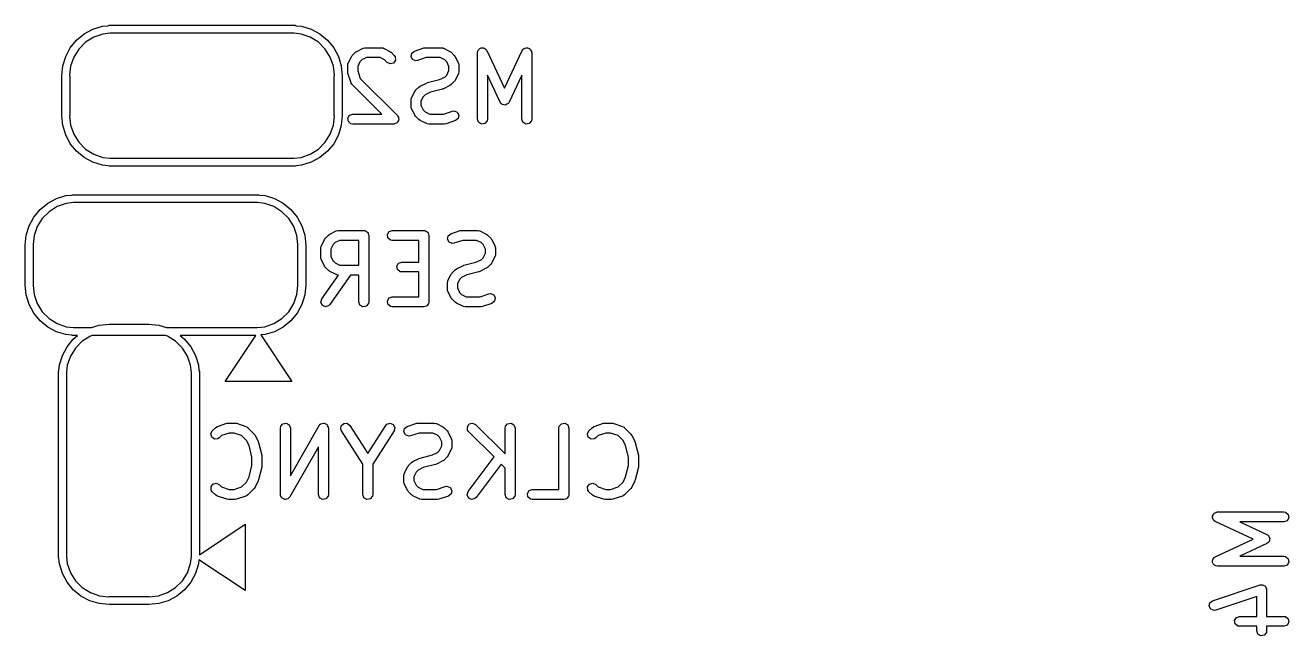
# Model space of a CAD drawing. Extents: x 100.2 to 143.8, y -105 to -53.7.
# Drawn here: x 124.74 to 143.75, y -87.73 to -78.54 of the extents above; entities that cross this region are included whole.
import ezdxf

# ---------------------------------------------------------------- set-up
doc = ezdxf.new("R2010")
doc.units = 0
doc.layers.add('BLACK', color=7, linetype='CONTINUOUS')

msp = doc.modelspace()

# ---------------------------------------------------------------- linework, layer by layer
at = {"layer": 'BLACK', "linetype": 'CONTINUOUS'}
for p, q in [((125.513, -78.7626), (125.628, -78.6681)), ((125.628, -78.6681), (125.759, -78.5979)), ((125.759, -78.5979), (125.902, -78.5546)), ((125.907, -78.6721), (125.771, -78.7197)), ((125.902, -78.5546), (125.984, -78.5465)), ((126.014, -78.66), (125.907, -78.6721)), ((125.984, -78.5465), (126, -78.54)), ((126, -78.54), (128.8, -78.54)), ((128.786, -78.66), (126.014, -78.66)), ((128.893, -78.6721), (128.786, -78.66)), ((128.8, -78.54), (128.816, -78.5465)), ((128.816, -78.5465), (128.898, -78.5546)), ((129.029, -78.7197), (128.893, -78.6721)), ((128.898, -78.5546), (129.041, -78.5979)), ((129.041, -78.5979), (129.172, -78.6681)), ((129.172, -78.6681), (129.287, -78.7626)), ((125.348, -79.0092), (125.418, -78.8778)), ((125.418, -78.8778), (125.513, -78.7626)), ((125.648, -78.7965), (125.546, -78.8984)), ((125.771, -78.7197), (125.648, -78.7965)), ((129.152, -78.7965), (129.029, -78.7197)), ((129.254, -78.8984), (129.152, -78.7965)), ((129.287, -78.7626), (129.382, -78.8778)), ((129.382, -78.8778), (129.452, -79.0092)), ((129.728, -78.9329), (129.824, -78.8853)), ((129.824, -78.8853), (129.849, -78.8779)), ((129.849, -78.8779), (129.853, -78.8789)), ((129.853, -78.8789), (129.857, -78.8774)), ((129.857, -78.8774), (130.095, -78.8774)), ((130.095, -78.8774), (130.121, -78.8819)), ((130.121, -78.8819), (130.124, -78.8848)), ((130.124, -78.8848), (130.129, -78.8853)), ((130.129, -78.8853), (130.224, -78.9329)), ((130.595, -78.9288), (130.738, -78.8812)), ((130.738, -78.8812), (130.76, -78.8779)), ((130.76, -78.8779), (130.762, -78.8774)), ((130.762, -78.8774), (131, -78.8774)), ((131, -78.8774), (131.026, -78.8819)), ((131.026, -78.8819), (131.029, -78.8848)), ((131.029, -78.8848), (131.034, -78.8853)), ((131.034, -78.8853), (131.129, -78.9329)), ((131.571, -78.9), (131.582, -78.8874)), ((131.582, -78.8874), (131.591, -78.8857)), ((131.591, -78.8857), (131.6, -78.8799)), ((131.6, -78.8799), (131.616, -78.8814)), ((131.616, -78.8814), (131.632, -78.8785)), ((131.632, -78.8785), (131.641, -78.8835)), ((131.641, -78.8835), (131.651, -78.8844)), ((131.651, -78.8844), (131.662, -78.896)), ((132.233, -78.8993), (132.242, -78.8951)), ((132.242, -78.8951), (132.248, -78.8874)), ((132.248, -78.8874), (132.264, -78.8846)), ((132.264, -78.8846), (132.279, -78.8777)), ((132.279, -78.8777), (132.289, -78.8803)), ((132.289, -78.8803), (132.299, -78.8785)), ((132.299, -78.8785), (132.313, -78.8867)), ((132.313, -78.8867), (132.329, -78.891)), ((132.329, -78.891), (132.334, -78.8992)), ((125.305, -79.1517), (125.348, -79.0092)), ((125.47, -79.0206), (125.422, -79.1567)), ((125.546, -78.8984), (125.47, -79.0206)), ((129.33, -79.0206), (129.254, -78.8984)), ((129.378, -79.1567), (129.33, -79.0206)), ((129.452, -79.0092), (129.495, -79.1517)), ((129.6, -79.1093), (129.647, -79.0141)), ((129.647, -79.0141), (129.661, -78.9961)), ((129.661, -78.9946), (129.709, -78.947)), ((129.661, -78.9961), (129.661, -78.9946)), ((129.709, -78.947), (129.727, -78.9341)), ((129.727, -78.9341), (129.728, -78.9329)), ((129.806, -79.0616), (129.776, -79.092)), ((129.875, -79.0274), (129.806, -79.0616)), ((130.078, -79.0274), (129.875, -79.0274)), ((130.146, -79.0616), (130.078, -79.0274)), ((130.185, -79.1007), (130.146, -79.0616)), ((130.224, -78.9329), (130.242, -78.9463)), ((130.242, -78.9463), (130.244, -78.947)), ((130.244, -78.947), (130.291, -78.9946)), ((130.311, -79.067), (130.281, -79.1091)), ((130.291, -78.9946), (130.306, -79.0159)), ((130.306, -79.0159), (130.311, -79.067)), ((130.545, -79.011), (130.555, -78.9607)), ((130.569, -79.0561), (130.545, -79.011)), ((130.555, -78.9607), (130.595, -78.9288)), ((130.617, -79.075), (130.569, -79.0561)), ((130.643, -79.0712), (130.617, -79.075)), ((130.774, -79.0274), (130.643, -79.0712)), ((130.982, -79.0274), (130.774, -79.0274)), ((131.051, -79.0616), (130.982, -79.0274)), ((131.081, -79.092), (131.051, -79.0616)), ((131.129, -78.9329), (131.147, -78.9463)), ((131.147, -78.9463), (131.148, -78.947)), ((131.148, -78.947), (131.196, -78.9946)), ((131.196, -78.9946), (131.209, -79.013)), ((131.209, -79.013), (131.21, -79.0141)), ((131.21, -79.0141), (131.258, -79.1093)), ((131.544, -78.9524), (131.549, -78.9267)), ((131.544, -79.9524), (131.544, -78.9524)), ((131.549, -78.9267), (131.555, -78.9191)), ((131.555, -78.9191), (131.558, -78.9094)), ((131.558, -78.9094), (131.571, -78.9)), ((131.662, -78.896), (131.677, -78.9042)), ((131.677, -78.9042), (131.68, -78.9136)), ((131.68, -78.9136), (131.687, -78.9207)), ((131.687, -78.9207), (131.952, -79.4893)), ((131.952, -79.4893), (132.218, -78.9207)), ((132.218, -78.9207), (132.233, -78.8993)), ((132.334, -78.8992), (132.343, -78.9042)), ((132.343, -78.9042), (132.349, -78.9196)), ((132.349, -78.9196), (132.358, -78.933)), ((132.358, -78.933), (132.357, -78.943)), ((132.357, -78.943), (132.361, -78.9524)), ((132.361, -78.9524), (132.361, -79.9524)), ((125.29, -79.3), (125.305, -79.1517)), ((125.422, -79.1567), (125.407, -79.2923)), ((129.393, -79.2923), (129.378, -79.1567)), ((129.495, -79.1517), (129.51, -79.3)), ((129.592, -79.1429), (129.596, -79.1172)), ((129.592, -79.2381), (129.592, -79.1429)), ((129.592, -79.2396), (129.592, -79.2381)), ((129.596, -79.2618), (129.592, -79.2396)), ((129.596, -79.1172), (129.599, -79.1138)), ((129.643, -79.4047), (129.596, -79.2618)), ((129.599, -79.1138), (129.6, -79.1093)), ((129.776, -79.092), (129.742, -79.1606)), ((129.742, -79.1606), (129.742, -79.2259)), ((129.742, -79.2259), (129.78, -79.3404)), ((130.232, -79.1223), (130.185, -79.1007)), ((130.281, -79.1091), (130.232, -79.1223)), ((131.115, -79.1606), (131.081, -79.092)), ((131.081, -79.2889), (131.115, -79.2204)), ((131.115, -79.2204), (131.115, -79.1606)), ((131.258, -79.2716), (131.21, -79.3669)), ((131.258, -79.1093), (131.265, -79.1343)), ((131.261, -79.2637), (131.258, -79.2672)), ((131.258, -79.2672), (131.258, -79.2716)), ((131.265, -79.2381), (131.261, -79.2637)), ((131.265, -79.1343), (131.264, -79.1386)), ((131.264, -79.1386), (131.265, -79.1429)), ((131.265, -79.1429), (131.265, -79.2381)), ((125.29, -79.9), (125.29, -79.3)), ((125.407, -79.2923), (125.41, -79.3)), ((125.41, -79.3), (125.41, -79.9)), ((129.39, -79.3), (129.393, -79.2923)), ((129.39, -79.9), (129.39, -79.3)), ((129.51, -79.3), (129.51, -79.9)), ((129.646, -79.4082), (129.643, -79.4047)), ((129.646, -79.4126), (129.646, -79.4082)), ((129.661, -79.434), (129.646, -79.4126)), ((130.105, -79.8774), (129.661, -79.434)), ((129.78, -79.3404), (130.339, -79.8993)), ((130.661, -79.4708), (130.68, -79.4579)), ((130.68, -79.4579), (130.681, -79.4567)), ((130.681, -79.4567), (130.776, -79.4091)), ((130.776, -79.4091), (130.788, -79.4054)), ((130.788, -79.4054), (130.791, -79.4034)), ((130.791, -79.4034), (130.974, -79.3578)), ((130.974, -79.3578), (131.051, -79.3193)), ((131.129, -79.448), (131.034, -79.4957)), ((131.051, -79.3193), (131.081, -79.2889)), ((131.13, -79.4468), (131.129, -79.448)), ((131.148, -79.434), (131.13, -79.4468)), ((131.196, -79.3864), (131.148, -79.434)), ((131.197, -79.3849), (131.196, -79.3864)), ((131.21, -79.3669), (131.197, -79.3849)), ((131.884, -79.6984), (131.694, -79.2904)), ((131.694, -79.2904), (131.694, -79.9524)), ((132.211, -79.2904), (132.02, -79.6984)), ((132.211, -79.9524), (132.211, -79.2904)), ((130.544, -79.6667), (130.549, -79.641)), ((130.549, -79.641), (130.551, -79.6376)), ((130.551, -79.6376), (130.552, -79.6331)), ((130.552, -79.6331), (130.6, -79.5379)), ((130.6, -79.5379), (130.613, -79.5199)), ((130.613, -79.5199), (130.614, -79.5184)), ((130.614, -79.5184), (130.661, -79.4708)), ((130.728, -79.6159), (130.694, -79.6844)), ((130.759, -79.5854), (130.728, -79.6159)), ((130.836, -79.547), (130.759, -79.5854)), ((131.018, -79.5013), (130.836, -79.547)), ((131.021, -79.4993), (131.018, -79.5013)), ((131.034, -79.4957), (131.021, -79.4993)), ((130.544, -79.7619), (130.544, -79.6667)), ((130.546, -79.7661), (130.544, -79.7619)), ((130.545, -79.7705), (130.546, -79.7661)), ((130.552, -79.7954), (130.545, -79.7705)), ((130.6, -79.8907), (130.552, -79.7954)), ((130.694, -79.6844), (130.694, -79.7442)), ((130.694, -79.7442), (130.728, -79.8127)), ((130.728, -79.8127), (130.759, -79.8431)), ((130.759, -79.8431), (130.827, -79.8774)), ((131.035, -79.8774), (131.167, -79.8336)), ((131.167, -79.8336), (131.193, -79.8298)), ((131.193, -79.8298), (131.24, -79.8486)), ((131.898, -79.7121), (131.884, -79.6984)), ((131.909, -79.7281), (131.898, -79.7121)), ((131.916, -79.7298), (131.909, -79.7281)), ((131.921, -79.7346), (131.916, -79.7298)), ((131.94, -79.7363), (131.921, -79.7346)), ((131.959, -79.7414), (131.94, -79.7363)), ((131.965, -79.7385), (131.959, -79.7414)), ((131.972, -79.7391), (131.965, -79.7385)), ((131.988, -79.7279), (131.972, -79.7391)), ((132.005, -79.7197), (131.988, -79.7279)), ((132.011, -79.7116), (132.005, -79.7197)), ((132.014, -79.7097), (132.011, -79.7116)), ((132.015, -79.7065), (132.014, -79.7097)), ((132.02, -79.6984), (132.015, -79.7065)), ((125.305, -80.0483), (125.29, -79.9)), ((125.408, -79.9057), (125.407, -79.9077)), ((125.407, -79.9077), (125.422, -80.0433)), ((125.41, -79.9), (125.408, -79.9057)), ((129.378, -80.0433), (129.393, -79.9077)), ((129.392, -79.9057), (129.39, -79.9)), ((129.393, -79.9077), (129.392, -79.9057)), ((129.51, -79.9), (129.495, -80.0483)), ((129.593, -79.9394), (129.618, -79.8949)), ((129.602, -79.9899), (129.593, -79.9394)), ((129.641, -80.0229), (129.602, -79.9899)), ((129.618, -79.8949), (129.667, -79.8774)), ((129.667, -80.0274), (129.641, -80.0229)), ((129.667, -79.8774), (130.105, -79.8774)), ((130.286, -80.0274), (129.667, -80.0274)), ((130.307, -80.0197), (130.286, -80.0274)), ((130.329, -80.0138), (130.307, -80.0197)), ((130.331, -80.011), (130.329, -80.0138)), ((130.334, -80.0098), (130.331, -80.011)), ((130.345, -79.9903), (130.334, -80.0098)), ((130.339, -79.8993), (130.348, -79.9128)), ((130.358, -79.9718), (130.345, -79.9903)), ((130.348, -79.9128), (130.351, -79.9149)), ((130.351, -79.9149), (130.351, -79.9169)), ((130.351, -79.9169), (130.354, -79.9207)), ((130.354, -79.9207), (130.356, -79.9432)), ((130.356, -79.9432), (130.36, -79.9654)), ((130.36, -79.9654), (130.358, -79.9684)), ((130.358, -79.9684), (130.358, -79.9718)), ((130.601, -79.8918), (130.6, -79.8907)), ((130.614, -79.9102), (130.601, -79.8918)), ((130.661, -79.9578), (130.614, -79.9102)), ((130.663, -79.9585), (130.661, -79.9578)), ((130.681, -79.9718), (130.663, -79.9585)), ((130.776, -80.0195), (130.681, -79.9718)), ((130.78, -80.02), (130.776, -80.0195)), ((130.784, -80.0229), (130.78, -80.02)), ((130.81, -80.0274), (130.784, -80.0229)), ((131.048, -80.0274), (130.81, -80.0274)), ((130.827, -79.8774), (131.035, -79.8774)), ((131.049, -80.0268), (131.048, -80.0274)), ((131.071, -80.0235), (131.049, -80.0268)), ((131.214, -79.9759), (131.071, -80.0235)), ((131.254, -79.944), (131.214, -79.9759)), ((131.24, -79.8486), (131.265, -79.8938)), ((131.265, -79.8938), (131.254, -79.944)), ((131.562, -80.0006), (131.544, -79.9524)), ((131.606, -80.0262), (131.562, -80.0006)), ((131.657, -80.0173), (131.606, -80.0262)), ((131.69, -79.978), (131.657, -80.0173)), ((131.694, -79.9524), (131.69, -79.978)), ((132.228, -80.0006), (132.211, -79.9524)), ((132.273, -80.0262), (132.228, -80.0006)), ((132.323, -80.0173), (132.273, -80.0262)), ((132.356, -79.978), (132.323, -80.0173)), ((132.361, -79.9524), (132.356, -79.978)), ((125.348, -80.1908), (125.305, -80.0483)), ((125.418, -80.3222), (125.348, -80.1908)), ((125.422, -80.0433), (125.47, -80.1794)), ((125.47, -80.1794), (125.546, -80.3016)), ((129.254, -80.3016), (129.33, -80.1794)), ((129.33, -80.1794), (129.378, -80.0433)), ((129.452, -80.1908), (129.382, -80.3222)), ((129.495, -80.0483), (129.452, -80.1908)), ((125.513, -80.4374), (125.418, -80.3222)), ((125.546, -80.3016), (125.648, -80.4035)), ((125.648, -80.4035), (125.771, -80.4803)), ((129.029, -80.4803), (129.152, -80.4035)), ((129.152, -80.4035), (129.254, -80.3016)), ((129.382, -80.3222), (129.287, -80.4374)), ((125.628, -80.5319), (125.513, -80.4374)), ((125.759, -80.6021), (125.628, -80.5319)), ((125.902, -80.6454), (125.759, -80.6021)), ((125.771, -80.4803), (125.907, -80.5279)), ((125.907, -80.5279), (126.014, -80.54)), ((126.014, -80.54), (128.786, -80.54)), ((128.786, -80.54), (128.893, -80.5279)), ((128.893, -80.5279), (129.029, -80.4803)), ((129.041, -80.6021), (128.898, -80.6454)), ((129.172, -80.5319), (129.041, -80.6021)), ((129.287, -80.4374), (129.172, -80.5319)), ((125.984, -80.6535), (125.902, -80.6454)), ((126, -80.66), (125.984, -80.6535)), ((128.8, -80.66), (126, -80.66)), ((128.816, -80.6535), (128.8, -80.66)), ((128.898, -80.6454), (128.816, -80.6535)), ((125.078, -81.2181), (125.209, -81.1479)), ((125.209, -81.1479), (125.352, -81.1046)), ((125.352, -81.1046), (125.434, -81.0965)), ((125.434, -81.0965), (125.45, -81.09)), ((125.45, -81.09), (128.25, -81.09)), ((128.25, -81.09), (128.266, -81.0965)), ((128.266, -81.0965), (128.348, -81.1046)), ((128.348, -81.1046), (128.491, -81.1479)), ((128.491, -81.1479), (128.622, -81.2181)), ((124.868, -81.4278), (124.963, -81.3126)), ((124.963, -81.3126), (125.078, -81.2181)), ((125.098, -81.3465), (124.996, -81.4484)), ((125.221, -81.2697), (125.098, -81.3465)), ((125.357, -81.2221), (125.221, -81.2697)), ((125.464, -81.21), (125.357, -81.2221)), ((128.236, -81.21), (125.464, -81.21)), ((128.343, -81.2221), (128.236, -81.21)), ((128.479, -81.2697), (128.343, -81.2221)), ((128.602, -81.3465), (128.479, -81.2697)), ((128.704, -81.4484), (128.602, -81.3465)), ((128.622, -81.2181), (128.737, -81.3126)), ((128.737, -81.3126), (128.832, -81.4278)), ((124.798, -81.5592), (124.868, -81.4278)), ((124.996, -81.4484), (124.92, -81.5706)), ((128.78, -81.5706), (128.704, -81.4484)), ((128.832, -81.4278), (128.902, -81.5592)), ((124.74, -81.85), (124.755, -81.7017)), ((124.755, -81.7017), (124.798, -81.5592)), ((124.872, -81.7067), (124.857, -81.8423)), ((124.92, -81.5706), (124.872, -81.7067)), ((128.828, -81.7067), (128.78, -81.5706)), ((128.843, -81.8423), (128.828, -81.7067)), ((128.902, -81.5592), (128.945, -81.7017)), ((128.945, -81.7017), (128.96, -81.85)), ((129.242, -81.7641), (129.256, -81.7461)), ((129.256, -81.7446), (129.304, -81.697)), ((129.256, -81.7461), (129.256, -81.7446)), ((129.304, -81.697), (129.322, -81.6841)), ((129.322, -81.6841), (129.324, -81.6829)), ((129.324, -81.6829), (129.419, -81.6353)), ((129.419, -81.6353), (129.444, -81.6279)), ((129.444, -81.6279), (129.448, -81.6289)), ((129.448, -81.6289), (129.452, -81.6274)), ((129.452, -81.6274), (129.833, -81.6274)), ((129.833, -81.6274), (129.843, -81.6291)), ((129.843, -81.6291), (129.846, -81.6285)), ((129.846, -81.6285), (129.849, -81.6302)), ((129.849, -81.6302), (129.859, -81.6319)), ((129.859, -81.6319), (129.874, -81.6444)), ((129.874, -81.6444), (129.891, -81.6542)), ((129.891, -81.6542), (129.893, -81.6605)), ((129.893, -81.6605), (129.898, -81.6649)), ((129.898, -81.6649), (129.902, -81.6841)), ((129.902, -81.6841), (129.908, -81.7024)), ((129.908, -81.7024), (129.908, -82.7024)), ((130.188, -81.6894), (130.214, -81.6449)), ((130.197, -81.7399), (130.188, -81.6894)), ((130.236, -81.7729), (130.197, -81.7399)), ((130.214, -81.6449), (130.262, -81.6274)), ((130.262, -81.6274), (130.738, -81.6274)), ((130.738, -81.6274), (130.748, -81.6291)), ((130.748, -81.6291), (130.751, -81.6285)), ((130.751, -81.6285), (130.754, -81.6302)), ((130.754, -81.6302), (130.764, -81.6319)), ((130.764, -81.6319), (130.779, -81.6444)), ((130.779, -81.6444), (130.796, -81.6542)), ((130.796, -81.6542), (130.798, -81.6605)), ((130.798, -81.6605), (130.803, -81.6649)), ((130.803, -81.6649), (130.806, -81.6841)), ((130.806, -81.6841), (130.813, -81.7024)), ((130.813, -81.7024), (130.813, -82.7024)), ((131.092, -81.761), (131.103, -81.7107)), ((131.103, -81.7107), (131.143, -81.6788)), ((131.143, -81.6788), (131.286, -81.6312)), ((131.286, -81.6312), (131.308, -81.6279)), ((131.308, -81.6279), (131.31, -81.6274)), ((131.31, -81.6274), (131.548, -81.6274)), ((131.548, -81.6274), (131.573, -81.6319)), ((131.573, -81.6319), (131.577, -81.6348)), ((131.577, -81.6348), (131.581, -81.6353)), ((131.581, -81.6353), (131.676, -81.6829)), ((131.676, -81.6829), (131.694, -81.6963)), ((131.694, -81.6963), (131.696, -81.697)), ((131.696, -81.697), (131.744, -81.7446)), ((131.744, -81.7446), (131.756, -81.763)), ((124.74, -82.45), (124.74, -81.85)), ((124.857, -81.8423), (124.86, -81.85)), ((124.86, -81.85), (124.86, -82.45)), ((128.84, -81.85), (128.843, -81.8423)), ((128.84, -82.45), (128.84, -81.85)), ((128.96, -81.85), (128.96, -82.45)), ((129.187, -81.8929), (129.191, -81.8672)), ((129.187, -82.0357), (129.187, -81.8929)), ((129.191, -81.8672), (129.194, -81.8638)), ((129.194, -81.8638), (129.195, -81.8593)), ((129.195, -81.8593), (129.242, -81.7641)), ((129.371, -81.842), (129.337, -81.9106)), ((129.337, -81.9106), (129.337, -82.018)), ((129.402, -81.8116), (129.371, -81.842)), ((129.47, -81.7774), (129.402, -81.8116)), ((129.758, -81.7774), (129.47, -81.7774)), ((129.758, -82.1512), (129.758, -81.7774)), ((130.262, -81.7774), (130.236, -81.7729)), ((130.663, -81.7774), (130.262, -81.7774)), ((130.663, -82.1036), (130.663, -81.7774)), ((131.117, -81.8061), (131.092, -81.761)), ((131.165, -81.825), (131.117, -81.8061)), ((131.19, -81.8212), (131.165, -81.825)), ((131.322, -81.7774), (131.19, -81.8212)), ((131.53, -81.7774), (131.322, -81.7774)), ((131.598, -81.8116), (131.53, -81.7774)), ((131.629, -81.842), (131.598, -81.8116)), ((131.663, -81.9106), (131.629, -81.842)), ((131.663, -81.9704), (131.663, -81.9106)), ((131.756, -81.763), (131.758, -81.7641)), ((131.758, -81.7641), (131.805, -81.8593)), ((131.805, -81.8593), (131.813, -81.8843)), ((131.813, -81.8843), (131.812, -81.8886)), ((131.812, -81.8886), (131.813, -81.8929)), ((131.813, -81.8929), (131.813, -81.9881)), ((129.188, -82.0399), (129.187, -82.0357)), ((129.187, -82.0443), (129.188, -82.0399)), ((129.195, -82.0693), (129.187, -82.0443)), ((129.242, -82.1645), (129.195, -82.0693)), ((129.337, -82.018), (129.371, -82.0865)), ((129.371, -82.0865), (129.402, -82.1169)), ((129.402, -82.1169), (129.47, -82.1512)), ((130.331, -82.1655), (130.357, -82.1211)), ((130.357, -82.1211), (130.405, -82.1036)), ((130.405, -82.1036), (130.663, -82.1036)), ((131.339, -82.1534), (131.521, -82.1078)), ((131.521, -82.1078), (131.598, -82.0693)), ((131.598, -82.0693), (131.629, -82.0389)), ((131.629, -82.0389), (131.663, -81.9704)), ((131.758, -82.1169), (131.744, -82.1349)), ((131.805, -82.0216), (131.758, -82.1169)), ((131.806, -82.0172), (131.805, -82.0216)), ((131.809, -82.0137), (131.806, -82.0172)), ((131.813, -81.9881), (131.809, -82.0137)), ((129.2, -82.6594), (129.451, -82.301)), ((129.244, -82.1656), (129.242, -82.1645)), ((129.256, -82.184), (129.244, -82.1656)), ((129.304, -82.2316), (129.256, -82.184)), ((129.306, -82.2323), (129.304, -82.2316)), ((129.324, -82.2457), (129.306, -82.2323)), ((129.634, -82.3012), (129.323, -82.7454)), ((129.419, -82.2933), (129.324, -82.2457)), ((129.423, -82.2938), (129.419, -82.2933)), ((129.427, -82.2967), (129.423, -82.2938)), ((129.451, -82.301), (129.427, -82.2967)), ((129.47, -82.1512), (129.758, -82.1512)), ((129.758, -82.3012), (129.634, -82.3012)), ((129.758, -82.7024), (129.758, -82.3012)), ((130.34, -82.2161), (130.331, -82.1655)), ((130.379, -82.249), (130.34, -82.2161)), ((130.405, -82.2536), (130.379, -82.249)), ((130.663, -82.2536), (130.405, -82.2536)), ((130.663, -82.6274), (130.663, -82.2536)), ((131.1, -82.3831), (131.147, -82.2879)), ((131.147, -82.2879), (131.161, -82.2699)), ((131.161, -82.2684), (131.209, -82.2208)), ((131.161, -82.2699), (131.161, -82.2684)), ((131.209, -82.2208), (131.227, -82.2079)), ((131.227, -82.2079), (131.228, -82.2067)), ((131.228, -82.2067), (131.324, -82.1591)), ((131.383, -82.297), (131.306, -82.3354)), ((131.324, -82.1591), (131.336, -82.1554)), ((131.336, -82.1554), (131.339, -82.1534)), ((131.566, -82.2513), (131.383, -82.297)), ((131.569, -82.2493), (131.566, -82.2513)), ((131.581, -82.2457), (131.569, -82.2493)), ((131.676, -82.198), (131.581, -82.2457)), ((131.678, -82.1968), (131.676, -82.198)), ((131.696, -82.184), (131.678, -82.1968)), ((131.744, -82.1364), (131.696, -82.184)), ((131.744, -82.1349), (131.744, -82.1364)), ((124.755, -82.5983), (124.74, -82.45)), ((124.858, -82.4546), (124.857, -82.4577)), ((124.857, -82.4577), (124.872, -82.5933)), ((124.86, -82.45), (124.858, -82.4546)), ((128.828, -82.5933), (128.843, -82.4577)), ((128.842, -82.4546), (128.84, -82.45)), ((128.843, -82.4577), (128.842, -82.4546)), ((128.96, -82.45), (128.945, -82.5983)), ((131.092, -82.4167), (131.096, -82.391)), ((131.092, -82.5119), (131.092, -82.4167)), ((131.096, -82.391), (131.099, -82.3876)), ((131.099, -82.3876), (131.1, -82.3831)), ((131.276, -82.3659), (131.242, -82.4344)), ((131.242, -82.4344), (131.242, -82.4942)), ((131.242, -82.4942), (131.276, -82.5627)), ((131.306, -82.3354), (131.276, -82.3659)), ((124.798, -82.7408), (124.755, -82.5983)), ((124.872, -82.5933), (124.92, -82.7294)), ((128.78, -82.7294), (128.828, -82.5933)), ((128.945, -82.5983), (128.902, -82.7408)), ((129.187, -82.7089), (129.2, -82.6594)), ((130.188, -82.6894), (130.214, -82.6449)), ((130.197, -82.7399), (130.188, -82.6894)), ((130.214, -82.6449), (130.262, -82.6274)), ((130.262, -82.6274), (130.663, -82.6274)), ((131.093, -82.5161), (131.092, -82.5119)), ((131.092, -82.5205), (131.093, -82.5161)), ((131.1, -82.5454), (131.092, -82.5205)), ((131.147, -82.6407), (131.1, -82.5454)), ((131.148, -82.6418), (131.147, -82.6407)), ((131.161, -82.6602), (131.148, -82.6418)), ((131.209, -82.7078), (131.161, -82.6602)), ((131.276, -82.5627), (131.306, -82.5931)), ((131.306, -82.5931), (131.375, -82.6274)), ((131.375, -82.6274), (131.583, -82.6274)), ((131.583, -82.6274), (131.714, -82.5836)), ((131.714, -82.5836), (131.74, -82.5798)), ((131.74, -82.5798), (131.788, -82.5986)), ((131.802, -82.694), (131.762, -82.7259)), ((131.788, -82.5986), (131.812, -82.6438)), ((131.812, -82.6438), (131.802, -82.694)), ((124.868, -82.8722), (124.798, -82.7408)), ((124.963, -82.9874), (124.868, -82.8722)), ((124.92, -82.7294), (124.996, -82.8516)), ((124.996, -82.8516), (125.098, -82.9535)), ((128.602, -82.9535), (128.704, -82.8516)), ((128.704, -82.8516), (128.78, -82.7294)), ((128.832, -82.8722), (128.737, -82.9874)), ((128.902, -82.7408), (128.832, -82.8722)), ((129.209, -82.7554), (129.187, -82.7089)), ((129.255, -82.7771), (129.209, -82.7554)), ((129.305, -82.7638), (129.255, -82.7771)), ((129.323, -82.7454), (129.305, -82.7638)), ((129.776, -82.7506), (129.758, -82.7024)), ((129.82, -82.7762), (129.776, -82.7506)), ((129.871, -82.7673), (129.82, -82.7762)), ((129.904, -82.728), (129.871, -82.7673)), ((129.908, -82.7024), (129.904, -82.728)), ((130.236, -82.7729), (130.197, -82.7399)), ((130.262, -82.7774), (130.236, -82.7729)), ((130.738, -82.7774), (130.262, -82.7774)), ((130.756, -82.7707), (130.738, -82.7774)), ((130.776, -82.7673), (130.756, -82.7707)), ((130.78, -82.7621), (130.776, -82.7673)), ((130.786, -82.7598), (130.78, -82.7621)), ((130.796, -82.743), (130.786, -82.7598)), ((130.809, -82.728), (130.796, -82.743)), ((130.81, -82.7183), (130.809, -82.728)), ((130.812, -82.7154), (130.81, -82.7183)), ((130.813, -82.7024), (130.811, -82.7121)), ((130.811, -82.7121), (130.812, -82.7154)), ((131.21, -82.7085), (131.209, -82.7078)), ((131.228, -82.7218), (131.21, -82.7085)), ((131.324, -82.7695), (131.228, -82.7218)), ((131.328, -82.77), (131.324, -82.7695)), ((131.331, -82.7729), (131.328, -82.77)), ((131.357, -82.7774), (131.331, -82.7729)), ((131.595, -82.7774), (131.357, -82.7774)), ((131.597, -82.7768), (131.595, -82.7774)), ((131.619, -82.7735), (131.597, -82.7768)), ((131.762, -82.7259), (131.619, -82.7735)), ((125.078, -83.0819), (124.963, -82.9874)), ((125.098, -82.9535), (125.221, -83.0303)), ((125.221, -83.0303), (125.357, -83.0779)), ((125.357, -83.0779), (125.464, -83.09)), ((125.735, -83.09), (125.852, -83.0546)), ((125.852, -83.0546), (126, -83.04)), ((126, -83.04), (126.6, -83.04)), ((126.6, -83.04), (126.748, -83.0546)), ((126.748, -83.0546), (126.865, -83.09)), ((128.236, -83.09), (128.343, -83.0779)), ((128.343, -83.0779), (128.479, -83.0303)), ((128.479, -83.0303), (128.602, -82.9535)), ((128.737, -82.9874), (128.622, -83.0819)), ((125.209, -83.1521), (125.078, -83.0819)), ((125.352, -83.1954), (125.209, -83.1521)), ((125.434, -83.2035), (125.352, -83.1954)), ((125.368, -83.3778), (125.463, -83.2626)), ((125.45, -83.21), (125.434, -83.2035)), ((125.527, -83.21), (125.45, -83.21)), ((125.463, -83.2626), (125.527, -83.21)), ((125.464, -83.09), (125.735, -83.09)), ((125.721, -83.2197), (125.598, -83.2965)), ((125.748, -83.21), (125.721, -83.2197)), ((126.852, -83.21), (125.748, -83.21)), ((126.879, -83.2197), (126.852, -83.21)), ((126.865, -83.09), (128.236, -83.09)), ((127.002, -83.2965), (126.879, -83.2197)), ((128.21, -83.21), (127.073, -83.21)), ((127.073, -83.21), (127.137, -83.2626)), ((127.137, -83.2626), (127.232, -83.3778)), ((127.75, -83.9), (128.21, -83.21)), ((128.348, -83.1954), (128.284, -83.2017)), ((128.284, -83.2017), (128.75, -83.9)), ((128.491, -83.1521), (128.348, -83.1954)), ((128.622, -83.0819), (128.491, -83.1521)), ((125.298, -83.5092), (125.368, -83.3778)), ((125.496, -83.3984), (125.42, -83.5206)), ((125.598, -83.2965), (125.496, -83.3984)), ((127.104, -83.3984), (127.002, -83.2965)), ((127.18, -83.5206), (127.104, -83.3984)), ((127.232, -83.3778), (127.302, -83.5092)), ((125.255, -83.6517), (125.298, -83.5092)), ((125.42, -83.5206), (125.372, -83.6567)), ((127.228, -83.6567), (127.18, -83.5206)), ((127.302, -83.5092), (127.345, -83.6517)), ((125.24, -83.75), (125.246, -83.7344)), ((125.24, -86.55), (125.24, -83.75)), ((125.246, -83.7344), (125.255, -83.6517)), ((125.372, -83.6567), (125.36, -83.7641)), ((125.36, -83.7641), (125.36, -86.5359)), ((127.24, -83.7641), (127.228, -83.6567)), ((127.24, -86.5359), (127.24, -83.7641)), ((127.345, -83.6517), (127.354, -83.7344)), ((127.354, -83.7344), (127.36, -83.75)), ((127.36, -83.75), (127.36, -86.51)), ((128.75, -83.9), (127.75, -83.9)), ((127.554, -84.6446), (127.602, -84.597)), ((127.602, -84.597), (127.623, -84.582)), ((127.623, -84.582), (127.628, -84.5816)), ((127.628, -84.5816), (127.631, -84.5788)), ((127.631, -84.5788), (127.774, -84.5312)), ((127.774, -84.5312), (127.796, -84.5279)), ((127.796, -84.5279), (127.798, -84.5274)), ((127.798, -84.5274), (127.893, -84.5274)), ((127.893, -84.5274), (127.915, -84.5313)), ((127.915, -84.5313), (127.917, -84.5312)), ((127.917, -84.5312), (128.059, -84.5788)), ((128.059, -84.5788), (128.082, -84.5913)), ((128.082, -84.5913), (128.085, -84.5951)), ((128.085, -84.5951), (128.089, -84.597)), ((128.089, -84.597), (128.184, -84.6922)), ((128.58, -84.6024), (128.584, -84.5767)), ((128.584, -84.5767), (128.617, -84.5374)), ((128.617, -84.5374), (128.668, -84.5285)), ((128.668, -84.5285), (128.712, -84.5542)), ((128.712, -84.5542), (128.73, -84.6024)), ((128.73, -85.32), (129.161, -84.5652)), ((129.161, -84.5652), (129.178, -84.5451)), ((129.178, -84.5451), (129.184, -84.5427)), ((129.184, -84.5427), (129.189, -84.5374)), ((129.189, -84.5374), (129.208, -84.5341)), ((129.208, -84.5341), (129.226, -84.5274)), ((129.226, -84.5274), (129.232, -84.5297)), ((129.232, -84.5297), (129.239, -84.5285)), ((129.239, -84.5285), (129.256, -84.5382)), ((129.256, -84.5382), (129.274, -84.5447)), ((129.274, -84.5447), (129.278, -84.5507)), ((129.278, -84.5507), (129.284, -84.5542)), ((129.284, -84.5542), (129.29, -84.5723)), ((129.29, -84.5723), (129.3, -84.589)), ((129.3, -84.589), (129.299, -84.5959)), ((129.299, -84.5959), (129.301, -84.6024)), ((129.486, -84.6186), (129.493, -84.5677)), ((129.493, -84.5677), (129.531, -84.5331)), ((129.531, -84.5331), (129.582, -84.5309)), ((129.582, -84.5309), (129.623, -84.5621)), ((129.623, -84.5621), (129.893, -84.9865)), ((129.893, -84.9865), (130.163, -84.5621)), ((130.163, -84.5621), (130.181, -84.5429)), ((130.181, -84.5429), (130.229, -84.5274)), ((130.229, -84.5274), (130.277, -84.5471)), ((130.277, -84.5471), (130.301, -84.5926)), ((130.301, -84.5926), (130.289, -84.6426)), ((130.448, -84.6107), (130.488, -84.5788)), ((130.488, -84.5788), (130.631, -84.5312)), ((130.631, -84.5312), (130.653, -84.5279)), ((130.653, -84.5279), (130.655, -84.5274)), ((130.655, -84.5274), (130.893, -84.5274)), ((130.893, -84.5274), (130.919, -84.5319)), ((130.919, -84.5319), (130.922, -84.5348)), ((130.922, -84.5348), (130.926, -84.5353)), ((130.926, -84.5353), (131.022, -84.5829)), ((131.022, -84.5829), (131.04, -84.5963)), ((131.04, -84.5963), (131.041, -84.597)), ((131.041, -84.597), (131.089, -84.6446)), ((131.392, -84.583), (131.421, -84.5409)), ((131.396, -84.6341), (131.392, -84.583)), ((131.421, -84.5409), (131.471, -84.5277)), ((131.471, -84.5277), (131.517, -84.5493)), ((131.517, -84.5493), (131.961, -84.9927)), ((131.961, -84.6024), (131.965, -84.5767)), ((131.965, -84.5767), (131.998, -84.5374)), ((131.998, -84.5374), (132.049, -84.5285)), ((132.049, -84.5285), (132.093, -84.5542)), ((132.093, -84.5542), (132.111, -84.6024)), ((132.77, -84.6024), (132.775, -84.5767)), ((132.775, -84.5767), (132.808, -84.5374)), ((132.808, -84.5374), (132.858, -84.5285)), ((132.858, -84.5285), (132.903, -84.5542)), ((132.903, -84.5542), (132.92, -84.6024)), ((133.221, -84.6446), (133.268, -84.597)), ((133.268, -84.597), (133.29, -84.582)), ((133.29, -84.582), (133.294, -84.5816)), ((133.294, -84.5816), (133.298, -84.5788)), ((133.298, -84.5788), (133.441, -84.5312)), ((133.441, -84.5312), (133.463, -84.5279)), ((133.463, -84.5279), (133.464, -84.5274)), ((133.464, -84.5274), (133.56, -84.5274)), ((133.56, -84.5274), (133.582, -84.5313)), ((133.582, -84.5313), (133.583, -84.5312)), ((133.583, -84.5312), (133.726, -84.5788)), ((133.726, -84.5788), (133.749, -84.5913)), ((133.749, -84.5913), (133.751, -84.5951)), ((133.751, -84.5951), (133.755, -84.597)), ((133.755, -84.597), (133.851, -84.6922)), ((127.532, -84.6911), (127.554, -84.6446)), ((127.546, -84.7406), (127.532, -84.6911)), ((127.588, -84.7701), (127.546, -84.7406)), ((127.639, -84.7656), (127.588, -84.7701)), ((127.66, -84.7507), (127.639, -84.7656)), ((127.695, -84.7156), (127.66, -84.7507)), ((127.81, -84.6774), (127.695, -84.7156)), ((127.881, -84.6774), (127.81, -84.6774)), ((127.995, -84.7156), (127.881, -84.6774)), ((128.069, -84.7897), (127.995, -84.7156)), ((128.184, -84.6922), (128.197, -84.7106)), ((128.197, -84.7106), (128.198, -84.7117)), ((128.198, -84.7117), (128.246, -84.8069)), ((128.58, -85.6024), (128.58, -84.6024)), ((128.73, -84.6024), (128.73, -85.32)), ((129.301, -84.6024), (129.301, -85.6024)), ((129.496, -84.6426), (129.486, -84.6186)), ((129.818, -85.148), (129.496, -84.6426)), ((130.289, -84.6426), (129.968, -85.148)), ((130.438, -84.661), (130.448, -84.6107)), ((130.462, -84.7061), (130.438, -84.661)), ((130.51, -84.725), (130.462, -84.7061)), ((130.536, -84.7212), (130.51, -84.725)), ((130.667, -84.6774), (130.536, -84.7212)), ((130.875, -84.6774), (130.667, -84.6774)), ((130.944, -84.7116), (130.875, -84.6774)), ((130.974, -84.742), (130.944, -84.7116)), ((131.008, -84.8106), (130.974, -84.742)), ((131.089, -84.6446), (131.102, -84.663)), ((131.102, -84.663), (131.103, -84.6641)), ((131.103, -84.6641), (131.15, -84.7593)), ((131.15, -84.7593), (131.158, -84.7843)), ((131.158, -84.7843), (131.157, -84.7886)), ((131.157, -84.7886), (131.158, -84.7929)), ((131.411, -84.6554), (131.396, -84.6341)), ((131.794, -85.038), (131.411, -84.6554)), ((131.961, -84.9927), (131.961, -84.6024)), ((132.111, -84.6024), (132.111, -85.6024)), ((132.77, -85.5274), (132.77, -84.6024)), ((132.92, -84.6024), (132.92, -85.6024)), ((133.199, -84.6911), (133.221, -84.6446)), ((133.212, -84.7406), (133.199, -84.6911)), ((133.254, -84.7701), (133.212, -84.7406)), ((133.306, -84.7656), (133.254, -84.7701)), ((133.327, -84.7507), (133.306, -84.7656)), ((133.362, -84.7156), (133.327, -84.7507)), ((133.476, -84.6774), (133.362, -84.7156)), ((133.547, -84.6774), (133.476, -84.6774)), ((133.662, -84.7156), (133.547, -84.6774)), ((133.736, -84.7897), (133.662, -84.7156)), ((133.851, -84.6922), (133.864, -84.7106)), ((133.864, -84.7106), (133.865, -84.7117)), ((133.865, -84.7117), (133.912, -84.8069)), ((128.108, -84.8667), (128.069, -84.7897)), ((128.151, -85.0402), (128.108, -84.8667)), ((128.246, -84.8069), (128.249, -84.8193)), ((128.249, -84.8193), (128.251, -84.8223)), ((128.251, -84.8223), (128.299, -85.0128)), ((129.151, -84.8848), (128.72, -85.6396)), ((129.151, -85.6024), (129.151, -84.8848)), ((130.867, -85.0078), (130.944, -84.9693)), ((130.944, -84.9693), (130.974, -84.9389)), ((130.974, -84.9389), (131.008, -84.8704)), ((131.008, -84.8704), (131.008, -84.8106)), ((131.15, -84.9216), (131.103, -85.0169)), ((131.151, -84.9172), (131.15, -84.9216)), ((131.154, -84.9137), (131.151, -84.9172)), ((131.158, -84.8881), (131.154, -84.9137)), ((131.158, -84.7929), (131.158, -84.8881)), ((133.774, -84.8667), (133.736, -84.7897)), ((133.818, -85.0402), (133.774, -84.8667)), ((133.912, -84.8069), (133.916, -84.8193)), ((133.916, -84.8193), (133.918, -84.8223)), ((133.918, -84.8223), (133.966, -85.0128)), ((128.108, -85.3381), (128.151, -85.1646)), ((128.151, -85.1646), (128.151, -85.0402)), ((128.299, -85.0128), (128.3, -85.0277)), ((128.3, -85.0277), (128.301, -85.031)), ((128.301, -85.031), (128.301, -85.1738)), ((129.818, -85.6024), (129.818, -85.148)), ((129.968, -85.148), (129.968, -85.6024)), ((130.506, -85.1684), (130.554, -85.1208)), ((130.506, -85.1699), (130.506, -85.1684)), ((130.554, -85.1208), (130.572, -85.1079)), ((130.572, -85.1079), (130.574, -85.1067)), ((130.574, -85.1067), (130.669, -85.0591)), ((130.669, -85.0591), (130.681, -85.0554)), ((130.681, -85.0554), (130.684, -85.0534)), ((130.684, -85.0534), (130.867, -85.0078)), ((130.911, -85.1513), (130.729, -85.197)), ((130.914, -85.1493), (130.911, -85.1513)), ((130.926, -85.1457), (130.914, -85.1493)), ((131.022, -85.098), (130.926, -85.1457)), ((131.023, -85.0968), (131.022, -85.098)), ((131.041, -85.084), (131.023, -85.0968)), ((131.089, -85.0364), (131.041, -85.084)), ((131.103, -85.0169), (131.089, -85.0349)), ((131.089, -85.0349), (131.089, -85.0364)), ((131.404, -85.5574), (131.794, -85.038)), ((131.901, -85.1451), (131.524, -85.6474)), ((131.961, -85.2049), (131.901, -85.1451)), ((133.774, -85.3381), (133.818, -85.1646)), ((133.818, -85.1646), (133.818, -85.0402)), ((133.966, -85.0128), (133.967, -85.0277)), ((133.967, -85.0277), (133.968, -85.031)), ((133.968, -85.031), (133.968, -85.1738)), ((128.069, -85.4151), (128.108, -85.3381)), ((128.299, -85.192), (128.251, -85.3825)), ((128.301, -85.1738), (128.299, -85.1886)), ((128.299, -85.1886), (128.299, -85.192)), ((130.437, -85.3167), (130.441, -85.291)), ((130.437, -85.4119), (130.437, -85.3167)), ((130.441, -85.291), (130.444, -85.2876)), ((130.444, -85.2876), (130.445, -85.2831)), ((130.445, -85.2831), (130.492, -85.1879)), ((130.492, -85.1879), (130.506, -85.1699)), ((130.621, -85.2659), (130.587, -85.3344)), ((130.587, -85.3344), (130.587, -85.3942)), ((130.652, -85.2354), (130.621, -85.2659)), ((130.729, -85.197), (130.652, -85.2354)), ((131.961, -85.6024), (131.961, -85.2049)), ((133.736, -85.4151), (133.774, -85.3381)), ((133.966, -85.192), (133.918, -85.3825)), ((133.968, -85.1738), (133.965, -85.1886)), ((133.965, -85.1886), (133.966, -85.192)), ((127.535, -85.4877), (127.564, -85.4457)), ((127.539, -85.5388), (127.535, -85.4877)), ((127.554, -85.5602), (127.539, -85.5388)), ((127.564, -85.4457), (127.614, -85.4324)), ((127.614, -85.4324), (127.66, -85.4541)), ((127.66, -85.4541), (127.695, -85.4892)), ((127.695, -85.4892), (127.81, -85.5274)), ((127.81, -85.5274), (127.881, -85.5274)), ((127.881, -85.5274), (127.995, -85.4892)), ((127.995, -85.4892), (128.069, -85.4151)), ((128.184, -85.5126), (128.089, -85.6078)), ((128.185, -85.5111), (128.184, -85.5126)), ((128.198, -85.4931), (128.185, -85.5111)), ((128.246, -85.3978), (128.198, -85.4931)), ((128.251, -85.3825), (128.246, -85.3943)), ((128.246, -85.3943), (128.246, -85.3978)), ((130.438, -85.4161), (130.437, -85.4119)), ((130.437, -85.4205), (130.438, -85.4161)), ((130.445, -85.4454), (130.437, -85.4205)), ((130.492, -85.5407), (130.445, -85.4454)), ((130.494, -85.5418), (130.492, -85.5407)), ((130.506, -85.5602), (130.494, -85.5418)), ((130.587, -85.3942), (130.621, -85.4627)), ((130.621, -85.4627), (130.652, -85.4931)), ((130.652, -85.4931), (130.72, -85.5274)), ((130.72, -85.5274), (130.928, -85.5274)), ((130.928, -85.5274), (131.06, -85.4836)), ((131.06, -85.4836), (131.085, -85.4798)), ((131.085, -85.4798), (131.133, -85.4986)), ((131.133, -85.4986), (131.158, -85.5438)), ((131.158, -85.5438), (131.147, -85.594)), ((132.295, -85.5894), (132.321, -85.5449)), ((132.321, -85.5449), (132.369, -85.5274)), ((132.369, -85.5274), (132.77, -85.5274)), ((133.201, -85.4877), (133.231, -85.4457)), ((133.206, -85.5388), (133.201, -85.4877)), ((133.221, -85.5602), (133.206, -85.5388)), ((133.231, -85.4457), (133.28, -85.4324)), ((133.28, -85.4324), (133.327, -85.4541)), ((133.327, -85.4541), (133.362, -85.4892)), ((133.362, -85.4892), (133.476, -85.5274)), ((133.476, -85.5274), (133.547, -85.5274)), ((133.547, -85.5274), (133.662, -85.4892)), ((133.662, -85.4892), (133.736, -85.4151)), ((133.851, -85.5126), (133.755, -85.6078)), ((133.865, -85.4931), (133.851, -85.5111)), ((133.851, -85.5111), (133.851, -85.5126)), ((133.912, -85.3978), (133.865, -85.4931)), ((133.913, -85.3943), (133.912, -85.3978)), ((133.918, -85.3825), (133.913, -85.3943)), ((127.602, -85.6078), (127.554, -85.5602)), ((127.606, -85.6097), (127.602, -85.6078)), ((127.608, -85.6135), (127.606, -85.6097)), ((127.631, -85.6259), (127.608, -85.6135)), ((127.774, -85.6735), (127.631, -85.6259)), ((127.776, -85.6735), (127.774, -85.6735)), ((127.798, -85.6774), (127.776, -85.6735)), ((127.893, -85.6774), (127.798, -85.6774)), ((127.894, -85.6768), (127.893, -85.6774)), ((127.917, -85.6735), (127.894, -85.6768)), ((128.059, -85.6259), (127.917, -85.6735)), ((128.063, -85.6231), (128.059, -85.6259)), ((128.067, -85.6227), (128.063, -85.6231)), ((128.089, -85.6078), (128.067, -85.6227)), ((128.582, -85.6089), (128.58, -85.6024)), ((128.581, -85.6157), (128.582, -85.6089)), ((128.591, -85.6324), (128.581, -85.6157)), ((128.597, -85.6506), (128.591, -85.6324)), ((128.603, -85.6541), (128.597, -85.6506)), ((128.607, -85.66), (128.603, -85.6541)), ((128.625, -85.6666), (128.607, -85.66)), ((128.642, -85.6762), (128.625, -85.6666)), ((128.649, -85.675), (128.642, -85.6762)), ((128.655, -85.6774), (128.649, -85.675)), ((128.673, -85.6707), (128.655, -85.6774)), ((128.692, -85.6673), (128.673, -85.6707)), ((128.697, -85.662), (128.692, -85.6673)), ((128.703, -85.6596), (128.697, -85.662)), ((128.72, -85.6396), (128.703, -85.6596)), ((129.169, -85.6506), (129.151, -85.6024)), ((129.213, -85.6762), (129.169, -85.6506)), ((129.264, -85.6673), (129.213, -85.6762)), ((129.297, -85.628), (129.264, -85.6673)), ((129.301, -85.6024), (129.297, -85.628)), ((129.835, -85.6506), (129.818, -85.6024)), ((129.88, -85.6762), (129.835, -85.6506)), ((129.93, -85.6673), (129.88, -85.6762)), ((129.963, -85.628), (129.93, -85.6673)), ((129.968, -85.6024), (129.963, -85.628)), ((130.554, -85.6078), (130.506, -85.5602)), ((130.556, -85.6085), (130.554, -85.6078)), ((130.574, -85.6218), (130.556, -85.6085)), ((130.669, -85.6695), (130.574, -85.6218)), ((130.673, -85.67), (130.669, -85.6695)), ((130.677, -85.6729), (130.673, -85.67)), ((130.702, -85.6774), (130.677, -85.6729)), ((130.94, -85.6774), (130.702, -85.6774)), ((130.942, -85.6768), (130.94, -85.6774)), ((130.964, -85.6735), (130.942, -85.6768)), ((131.107, -85.6259), (130.964, -85.6735)), ((131.147, -85.594), (131.107, -85.6259)), ((131.389, -85.6065), (131.404, -85.5574)), ((131.41, -85.6537), (131.389, -85.6065)), ((131.455, -85.6768), (131.41, -85.6537)), ((131.505, -85.6652), (131.455, -85.6768)), ((131.524, -85.6474), (131.505, -85.6652)), ((131.978, -85.6506), (131.961, -85.6024)), ((132.023, -85.6762), (131.978, -85.6506)), ((132.073, -85.6673), (132.023, -85.6762)), ((132.106, -85.628), (132.073, -85.6673)), ((132.111, -85.6024), (132.106, -85.628)), ((132.304, -85.6399), (132.295, -85.5894)), ((132.343, -85.6729), (132.304, -85.6399)), ((132.369, -85.6774), (132.343, -85.6729)), ((132.845, -85.6774), (132.369, -85.6774)), ((132.864, -85.6707), (132.845, -85.6774)), ((132.883, -85.6673), (132.864, -85.6707)), ((132.887, -85.6621), (132.883, -85.6673)), ((132.893, -85.6598), (132.887, -85.6621)), ((132.903, -85.643), (132.893, -85.6598)), ((132.916, -85.628), (132.903, -85.643)), ((132.917, -85.6183), (132.916, -85.628)), ((132.919, -85.6154), (132.917, -85.6183)), ((132.92, -85.6024), (132.919, -85.6121)), ((132.919, -85.6121), (132.919, -85.6154)), ((133.268, -85.6078), (133.221, -85.5602)), ((133.272, -85.6097), (133.268, -85.6078)), ((133.275, -85.6135), (133.272, -85.6097)), ((133.298, -85.6259), (133.275, -85.6135)), ((133.441, -85.6735), (133.298, -85.6259)), ((133.442, -85.6735), (133.441, -85.6735)), ((133.464, -85.6774), (133.442, -85.6735)), ((133.56, -85.6774), (133.464, -85.6774)), ((133.561, -85.6768), (133.56, -85.6774)), ((133.583, -85.6735), (133.561, -85.6768)), ((133.726, -85.6259), (133.583, -85.6735)), ((133.73, -85.6231), (133.726, -85.6259)), ((133.734, -85.6227), (133.73, -85.6231)), ((133.755, -85.6078), (133.734, -85.6227)), ((142.604, -85.9275), (142.612, -85.9133)), ((142.605, -85.9373), (142.604, -85.9275)), ((142.612, -85.9133), (142.616, -85.8974)), ((142.616, -85.8974), (142.624, -85.8917)), ((142.624, -85.8917), (142.629, -85.883)), ((142.629, -85.883), (142.645, -85.8774)), ((142.645, -85.8774), (142.658, -85.868)), ((142.658, -85.868), (142.668, -85.8689)), ((142.668, -85.8689), (142.677, -85.8655)), ((142.677, -85.8655), (143.677, -85.8655)), ((143.677, -85.8655), (143.703, -85.87)), ((143.703, -85.87), (143.742, -85.903)), ((143.742, -85.903), (143.751, -85.9535)), ((127.36, -86.51), (128.05, -86.05)), ((128.05, -86.05), (128.05, -87.05)), ((142.603, -85.947), (142.605, -85.9373)), ((142.61, -85.9618), (142.603, -85.947)), ((142.612, -85.978), (142.61, -85.9618)), ((142.62, -85.9844), (142.612, -85.978)), ((142.624, -85.9935), (142.62, -85.9844)), ((142.646, -86.0084), (142.624, -85.9935)), ((143.214, -86.2738), (142.646, -86.0084)), ((143.677, -86.0155), (143.015, -86.0155)), ((143.015, -86.0155), (143.423, -86.2058)), ((143.726, -85.9979), (143.677, -86.0155)), ((143.751, -85.9535), (143.726, -85.9979)), ((142.646, -86.5392), (143.214, -86.2738)), ((143.423, -86.2058), (143.431, -86.2115)), ((143.431, -86.2115), (143.435, -86.2124)), ((143.435, -86.2124), (143.437, -86.2151)), ((143.437, -86.2151), (143.445, -86.2208)), ((143.445, -86.2208), (143.453, -86.2384)), ((143.453, -86.2384), (143.464, -86.2544)), ((143.46, -86.3055), (143.455, -86.3103)), ((143.461, -86.2861), (143.46, -86.3055)), ((143.466, -86.2673), (143.461, -86.2861)), ((143.464, -86.2544), (143.464, -86.2611)), ((143.464, -86.2611), (143.466, -86.2673)), ((143.423, -86.3418), (143.015, -86.5321)), ((143.437, -86.328), (143.423, -86.3418)), ((143.453, -86.3168), (143.437, -86.328)), ((143.455, -86.3103), (143.453, -86.3168)), ((125.246, -86.5656), (125.24, -86.55)), ((125.255, -86.6483), (125.246, -86.5656)), ((125.298, -86.7908), (125.255, -86.6483)), ((125.36, -86.5359), (125.372, -86.6433)), ((125.372, -86.6433), (125.42, -86.7794)), ((127.18, -86.7794), (127.228, -86.6433)), ((127.228, -86.6433), (127.24, -86.5359)), ((127.345, -86.6483), (127.302, -86.7908)), ((127.352, -86.5845), (127.345, -86.6483)), ((128.05, -87.05), (127.352, -86.5845)), ((142.604, -86.5941), (142.609, -86.5854)), ((142.606, -86.6103), (142.604, -86.5941)), ((142.605, -86.6266), (142.606, -86.6103)), ((142.611, -86.6348), (142.605, -86.6266)), ((142.609, -86.5755), (142.621, -86.5639)), ((142.609, -86.5854), (142.609, -86.5755)), ((142.612, -86.6446), (142.611, -86.6348)), ((142.625, -86.6552), (142.612, -86.6446)), ((142.621, -86.5639), (142.629, -86.5497)), ((142.634, -86.6686), (142.625, -86.6552)), ((142.629, -86.5497), (142.639, -86.5463)), ((142.644, -86.6712), (142.634, -86.6686)), ((142.639, -86.5463), (142.646, -86.5392)), ((142.652, -86.6776), (142.644, -86.6712)), ((142.677, -86.6821), (142.652, -86.6776)), ((143.677, -86.6821), (142.677, -86.6821)), ((143.015, -86.5321), (143.677, -86.5321)), ((143.677, -86.5321), (143.703, -86.5367)), ((143.726, -86.6646), (143.677, -86.6821)), ((143.703, -86.5367), (143.742, -86.5696)), ((143.751, -86.6202), (143.726, -86.6646)), ((143.742, -86.5696), (143.751, -86.6202)), ((125.368, -86.9222), (125.298, -86.7908)), ((125.42, -86.7794), (125.496, -86.9016)), ((127.104, -86.9016), (127.18, -86.7794)), ((127.302, -86.7908), (127.232, -86.9222)), ((125.463, -87.0374), (125.368, -86.9222)), ((125.578, -87.1319), (125.463, -87.0374)), ((125.496, -86.9016), (125.598, -87.0035)), ((125.598, -87.0035), (125.721, -87.0803)), ((126.879, -87.0803), (127.002, -87.0035)), ((127.002, -87.0035), (127.104, -86.9016)), ((127.137, -87.0374), (127.022, -87.1319)), ((127.232, -86.9222), (127.137, -87.0374)), ((142.606, -87.2027), (143.32, -86.9646)), ((143.32, -86.9646), (143.346, -86.9607)), ((143.346, -86.9607), (143.351, -86.9628)), ((143.351, -86.9628), (143.357, -86.9619)), ((143.357, -86.9619), (143.375, -86.9721)), ((143.375, -86.9721), (143.394, -86.9796)), ((143.394, -86.9796), (143.397, -86.9846)), ((143.397, -86.9846), (143.402, -86.9875)), ((143.402, -86.9875), (143.408, -87.0067)), ((143.408, -87.0067), (143.418, -87.0247)), ((143.418, -87.0247), (143.417, -87.0303)), ((143.417, -87.0303), (143.419, -87.0357)), ((143.419, -87.0357), (143.419, -87.4369)), ((125.709, -87.2021), (125.578, -87.1319)), ((125.852, -87.2454), (125.709, -87.2021)), ((125.721, -87.0803), (125.857, -87.1279)), ((126, -87.26), (125.852, -87.2454)), ((125.857, -87.1279), (125.992, -87.1432)), ((125.992, -87.1432), (126, -87.14)), ((126, -87.14), (126.6, -87.14)), ((126.6, -87.26), (126, -87.26)), ((126.6, -87.14), (126.608, -87.1432)), ((126.748, -87.2454), (126.6, -87.26)), ((126.608, -87.1432), (126.743, -87.1279)), ((126.743, -87.1279), (126.879, -87.0803)), ((126.891, -87.2021), (126.748, -87.2454)), ((127.022, -87.1319), (126.891, -87.2021)), ((142.556, -87.2848), (142.566, -87.2345)), ((142.566, -87.2345), (142.606, -87.2027)), ((143.269, -87.1398), (142.653, -87.345)), ((143.269, -87.4369), (143.269, -87.1398)), ((142.58, -87.3299), (142.556, -87.2848)), ((142.628, -87.3488), (142.58, -87.3299)), ((142.653, -87.345), (142.628, -87.3488)), ((142.963, -87.4545), (143.011, -87.4369)), ((143.011, -87.4369), (143.269, -87.4369)), ((143.419, -87.4369), (143.677, -87.4369)), ((143.677, -87.4369), (143.703, -87.4414)), ((143.703, -87.4414), (143.742, -87.4744)), ((142.937, -87.4989), (142.963, -87.4545)), ((142.946, -87.5494), (142.937, -87.4989)), ((142.985, -87.5824), (142.946, -87.5494)), ((143.011, -87.5869), (142.985, -87.5824)), ((143.269, -87.5869), (143.011, -87.5869)), ((143.269, -87.6548), (143.269, -87.5869)), ((143.677, -87.5869), (143.419, -87.5869)), ((143.419, -87.5869), (143.419, -87.6548)), ((143.726, -87.5694), (143.677, -87.5869)), ((143.751, -87.5249), (143.726, -87.5694)), ((143.742, -87.4744), (143.751, -87.5249)), ((143.287, -87.703), (143.269, -87.6548)), ((143.331, -87.7286), (143.287, -87.703)), ((143.382, -87.7197), (143.331, -87.7286)), ((143.415, -87.6804), (143.382, -87.7197)), ((143.419, -87.6548), (143.415, -87.6804))]:
    msp.add_line(p, q, dxfattribs=at)

doc.saveas('drawing.dxf')
